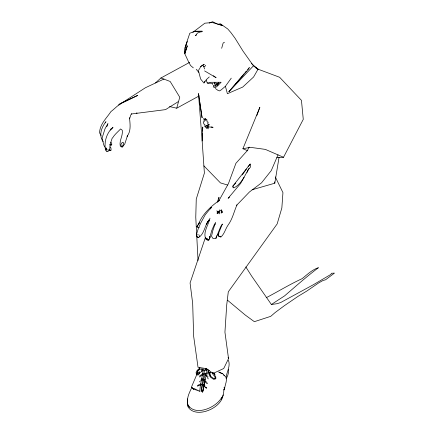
<?xml version="1.0" encoding="UTF-8"?>
<svg xmlns="http://www.w3.org/2000/svg" width="434" height="434" viewBox="0 0 434 434"><rect width="100%" height="100%" fill="white"/><g stroke="black" fill="none" stroke-linecap="round" stroke-linejoin="round"><path stroke-width="0.65" d="M216.23 84.641L217.092 85.227L217.944 84.993L217.098 83.23M105.359 149.356L105.701 148.054M221.204 213.213L221.307 209.92L220.543 210.539L219.501 209.947M187.412 402.687L187.369 403.962C194.28 417.492 216.778 407.466 221.79 397.186M187.412 402.709L187.369 403.962L188.676 406.278M187.455 401.45C187.293 396.383 189.777 391.815 191.888 387.372L193.792 389.325M187.472 400.777L187.542 398.933L187.369 403.962L189.398 407.445M206.519 369.562L206.541 370.028M202.472 133.705L202.157 141.05L204.392 173.095L196.255 199.103L195.767 217.26L198.045 260.541M202.586 131.03L202.754 127.026L202.157 141.05L198.479 93.646L202.092 117.755L198.479 93.646M198.148 69.597L200.627 79.037L203.958 83.084L204.669 82.162L204.712 81.229M209.747 236.91L209.573 238.44L209.91 236.492M222.962 394.924C222.197 408.052 195.143 419.814 187.672 406.322M215.622 222.316L212.763 230.807L211.537 236.15L212.796 238.271L213.756 238.727L215.948 238.212L216.36 237.734L216.371 236.183M218.796 199.233L218.986 197.248L217.26 202.363M218.807 213.452L219.051 210.891M212.286 372.806L212.546 372.47M226.081 378.236C226.358 372.041 230.855 366.562 228.42 360.193M207.848 126.831L207.886 126.451L208.32 127.428L208.119 128.92L207.24 126.826L206.747 126.701L206.926 128.589L204.984 126.533L204.81 124.281L203.888 124.07L203.237 121.905L204.257 121.71L203.758 118.287L204.544 119.052L204.826 120.207L205.233 120.088L205.266 118.417L205.797 120.359L206.725 119.225L207.148 121.873L208.201 122.187L207.653 123.343L209.047 125.122L208.065 125.29L207.848 126.831L213.067 127.303L211.125 126.983M199.759 391.327L200.324 385.842L203.183 370.81M136.433 112.894L136.374 113.648L137.063 113.008M217.792 213.278L218.014 211.456M185.063 51.755L184.775 53.729L188.464 61.633L190.575 65.55L193.325 67.856M185.833 46.503L186.219 43.872L189.794 33.261L194.725 31.281L202.255 31.232L201.116 31.97M278.015 154.84L271.288 170.546L261.507 182.866L249.441 191.985L236.714 205.201L236.969 204.913C233.986 211.559 232.608 218.872 228.154 224.964C225.409 228.827 224.508 233.91 220.835 237.138L218.21 235.939L218.139 234.273L218.953 233.356M252.105 189.767L274.809 183.202L279.062 157.276M204.544 370.24L201.75 386.135L201.164 391.62L204.593 376.028L207.121 370.972M216.295 237.42L216.441 236.59L215.948 238.212L220.743 226.494L222.409 224.004L218.112 234.431M224.036 389.195L223.336 395.2L221.221 399.204M223.494 389.933L224.519 389.396C224.709 385.359 227.199 381.448 226.255 377.401L222.713 373.717L218.736 371.9M199.331 236.617L199.135 235.016M204.75 382.099L202.586 392.19L205.852 376.473L208.157 372.014M216.36 237.734L216.365 235.884M202.635 391.978L203.698 387.421M217.765 213.121L218.074 211.825L217 212.975M213.712 85.845L213.425 87.012L215.177 87.728L217.136 86.333L221.134 82.254L210.94 82.303L208.304 83.149L207.23 82.981L206.242 80.127M110.637 130.119L110.968 128.817M169.488 106.547L176.714 108.212L179.757 97.216L170.171 81.478L160.933 77.984L155.421 82.943M221.666 48.299L223.136 43.053L224.47 42.234M196.987 373.999L198.002 370.473M205.293 370.072L205.428 369.616M205.743 374.146L205.884 373.685M209.991 218.188C208.608 224.817 202.749 232.006 205.754 238.988M205.391 237.55L190.076 282.973L192.68 303.485L193.656 336.312L198.023 367.31L206.557 368.645L213.056 373.446L223.727 368.509L228.528 358.62L224.937 332.189L226.711 305.004L228.295 291.816L277.158 223.928L281.85 207.962L282.946 192.625L275.297 176.904M196.77 374.591L191.448 387.106L193.483 389.081M256.895 115.422L259.852 107.312L242.91 148.737L247.803 150.804M106.851 126.625L107.952 123.63L105.028 128.735L102.088 138.028L103.769 144.934L104.73 146.99M105.505 122.865L105.956 121.677C101.616 127.097 98.404 135.348 103.135 141.587M199.841 367.365L198.756 369.741M108.798 149.931L110.773 150.56L111.082 150.153L110.952 147.956L110.16 146.914M196.987 226.602L199.494 222.599L196.987 226.602L197.052 227.134L198.126 227.742L199.184 227.497M214.656 223.819L211.776 230.459L209.698 237.881L209.937 236.845C209.839 238.038 209.72 240.528 207.924 240.257L206.324 239.579L205.824 238.418M226.244 378.849L227.812 375.274L228.539 372.323L228.436 369.258M247.027 172.45L248.194 169.808L250.521 166.998L250.548 164.887L250.163 164.047L232.76 186.24L232.949 186.826L233.492 186.88L232.901 187.732L234.051 187.797C238.483 185.627 241.575 181.336 244.092 177.229M122.393 146.844L123.63 143.345L123.495 142.618L122.269 142.385L120.95 144.294L121.026 145.743L122.393 146.844L123.147 145.867M187.331 41.442L185.079 47.485L184.775 53.729L187.298 45.912L184.775 53.729L185.09 47.745L186.837 42.678M205.635 65.257L204.669 66.776L203.72 66.576M215.036 82.465L214.206 83.881L214.646 83.138M199.266 69.391L200.725 66.505L203.248 64.742M276.849 157.688L283.521 157.271L303.268 119.35L301.456 100.362L279.632 77.279L257.921 69.125L251.291 63.402M249.17 147.121L247.347 150.582L235.922 163.292L228.447 183.582L218.595 201.257L219.268 200.421C210.495 206.617 202.119 214.467 198.365 224.617M206.73 368.802L206.096 369.166M249.007 168.338L240.653 183.398L228.105 198.327L229.575 197.031M192.842 32.349L204.853 23.197L212.264 22.525L222.615 25.487L217.901 24.293L220.401 23.794L227.779 28.997L230.893 32.583L235.076 38.273L242.986 51.049L253.461 65.838L258.073 69.152L253.597 76.992L242.72 87.066L227.394 93.711L225.463 86.442M210.479 208.922L211.456 207.235L205.298 214.656L200.714 223.043L198.229 228.74L196.396 234.859L196.645 236.687L198.647 237.517C204.615 233.731 204.609 225.23 209.079 219.978L206.248 224.345L209.079 219.978M215.351 84.147L216.365 83.225M217.651 212.535L218.291 211.488L216.669 210.935M198.588 385.506L197.687 386.217L197.351 385.918L197.687 385.517M212.622 372.54L212.427 372.844L214.928 374.423L213.669 373.056M204.669 82.162L206.302 79.677L209.269 76.943M204.164 380.499L204.43 380.108L203.139 379.511M242.302 174.907L246.414 169.043M250.163 164.047L248.15 166.759M111.56 129.245L113.019 127.211C106.558 132.771 103.699 142.352 105.652 150.555M231.268 78.158L225.479 86.198L221.335 89.789L219.555 90.912L218.02 90.397L215.335 88.498M203.324 385.153L203.606 384.812L202.564 384.47M199.667 375.925L203.269 373.403M253.461 65.838L228.854 91.753L244.136 73.742M245.009 72.717L246.317 71.171M247.63 69.63L249.376 67.568L247.841 69.869L228.854 91.753M232.76 186.24L235.781 183.034M199.434 381.887L200.524 380.754M217.108 213.398L218.02 212.486M200.725 66.505L203.806 64.639L204.55 64.633M205.7 369.095L205.976 368.846M214.461 224.796L215.448 223.939M217.217 83.312L218.85 83.301L218.693 82.281M200.421 376.479L199.754 377.037L199.477 376.647M199.597 371.748L196.944 373.609L197.329 373.869L196.819 373.235L197.074 372.117L198.522 370.262L200.15 369.188L203.291 368.96M202.759 370.766L199.488 373.056L199.738 373.419L199.314 372.725M200.763 376.045L203.524 374.32M196.569 34.932L195.436 35.669L197.503 33.027L202.255 31.232L194.725 31.281L193.748 31.899M245.834 266.926L251.595 276.013L271.38 304.478L284.568 295.885C295.706 286.299 306.719 276.539 318.42 267.707C312.084 269.688 307.163 274.641 302.118 278.666C289.787 284.335 278.237 291.447 266.183 297.74M178.092 101.762L165.555 109.623L131.421 113.985L131.676 113.757L130.818 114.907L129.582 118.851L129.533 117.826C130.075 124.043 131.22 131.019 127.113 136.314L127.639 135.186L124.753 144.028L122.095 147.218L120.299 146.193C118.976 140.67 123.147 135.858 122.274 130.243L120.581 128.941C117.842 131.941 114.744 134.323 112.628 137.833L112.189 138.175L110.111 144.408L109.759 148.851L108.001 151.585L106.108 150.918L107.068 151.162M201.441 379.468L203.079 378.86M176.714 108.212L199.173 95.914M202.58 379.457L201.322 380.141L200.996 379.712M160.933 77.984L189.674 62.35M209.09 124.33L204.984 126.533L209.117 124.336M198.257 369.589L199.477 368.949M203.058 369.822L201.295 370.674L201.3 371.135M124.374 101.952C118.938 103.737 115.346 108.288 110.925 111.603C106.449 118.39 99.869 124.081 99.543 132.799L101.051 135.511M125.589 101.35L137.741 95.377L119.73 103.835L118.764 105.001L145.39 87.755L164.025 78.999M200.025 368.292C198.029 369.253 195.105 371.613 196.396 374.103L196.884 374.461M198.05 385.137L201.105 383.846M213.902 85.796L214.184 85.666M198.674 385.739L201.457 384.567M209.226 23.11L212.552 21.7L217.304 24.006M214.727 84.619L215.335 84.386M205.07 374.846L203.508 374.499M197.443 234.881L198.246 234.631M203.443 64.742L203.806 64.639M205.271 379.191L204.11 379.452L204.018 379.886L203.34 379.555M110.556 144.967L111.549 144.761L111.793 144.321L111.663 143.155L110.838 142.298M206.53 370.397L205.96 370.511L205.743 369.893L206.047 368.721L206.296 369.122M242.91 148.737L250.255 147.327L265.331 149.388L283.521 157.271M204.734 384.34L202.928 384.6L204.175 384.578M271.38 304.478L277.163 303.686L280.689 302.525L313.56 284.617L330.92 274.386L331.408 273.268L334.457 273.111L325.511 279.805L323.048 280.462L318.437 283.071L306.8 291.062L297.941 296.427L284.259 305.769L275.161 312.529L270.724 316.353L254.357 321.675L245.302 315.073L227.53 300.225M205.922 238.337L208.401 239.481L208.618 240.062L206.248 239.373M203.763 380.217L202.928 380.309L201.864 378.481M202.884 384.893L201.989 384.947L201.853 384.535M204.013 373.321L206.633 373.327M201.815 384.291L202.461 384.312M109.856 144.744L111.549 144.761L110.019 144.88M207.23 82.981L213.002 83.415M204.658 370.05L203.546 369.86L203.823 370.316M198.68 237.447L196.607 236.541L196.569 235.347L196.607 236.541M222.506 211.26L221.514 210.87M227.546 185.03L220.439 182.888L203.882 165.859M208.016 370.403L209.128 370.782L208.027 370.131M206.573 238.51L207.186 238.765M219.072 236.215L220.369 236.459L218.98 236.204M219.002 372.28L222.311 373.793M109.346 149.893L110.773 150.56M255.132 67.482L258.073 69.152M201.468 369.063L203.193 370.077M202.477 384.779L202.759 384.958M204.598 70.899L216.121 77.724L213.409 75.738M109.086 149.394L110.486 150.332M208.727 370.283L206.774 369.247L206.725 370.267M206.443 383.303L207.376 383.472L207.208 382.951M221.796 212.161L222.333 212.579M208.483 371.287L210.805 376.441L213.984 378.73L215.253 378.068L215.145 378.367L214.998 376.945L212.226 373.359M212.633 372.448L214.933 374.336L213.626 373.115M202.96 385.251L205.331 387.383M214.477 86.306L213.756 85.569M204.398 385.479L205.222 386.211M223.597 374.981L224.454 375.779M205.173 380.813L206.758 382.387M204.522 381.296L206.063 382.826M205.163 374.976L206.633 376.625M106.287 148.314L105.836 147.853L107.095 150.072L106.287 148.26L106.764 149.09M217.016 83.263L217.911 84.218L217.96 84.912L217.108 85.183L216.197 84.657M196.244 69.326L198.826 72.38M208.098 377.005L206.503 375.047M208.298 378.887L207.664 378.095L207.664 377.314M214.553 375.09L215.709 376.631L215.899 378.443L215.188 379.083L213.588 379.311L210.224 376.934L207.919 371.857M205.141 369.6L205.385 370.045M210.696 372.329L211 372.904L210.696 373.245L209.861 372.182M210.805 376.441L208.564 371.466M212.351 84.017L212.573 84.522M203.389 65.67L204.577 68.957M228.105 357.366L228.528 358.62M222.018 212.264L221.682 211.027L221.991 212.324M224.329 388.354L224.139 387.54L224.519 389.396M218.644 82.254L218.85 83.301L217.022 83.377M274.641 181.879L274.809 183.202M221.307 209.92L221.394 210.767M219.588 210.685L219.718 213.886M187.542 402.893L187.542 405.519M218.302 234.279L218.139 235.261L218.302 234.279M193.662 388.327L193.493 389.048L199.678 391.235L193.662 388.327M197.161 226.483L197.307 226.081L197.161 226.483M215.204 85.27L215.709 86.089L215.204 85.27M215.226 85.281L215.893 85.932L215.226 85.281M111.609 144.636L111.158 144.961L111.609 144.636M199.266 372.866C196.673 374.743 197.226 376.717 199.575 373.419L199.266 372.866M206.698 388.077L205.716 387.866L205.624 387.226L206.53 387.573L206.698 388.077M198.647 237.517L198.018 237.469L198.647 237.555M206.438 238.548L205.347 237.767L206.438 238.548"/></g></svg>
